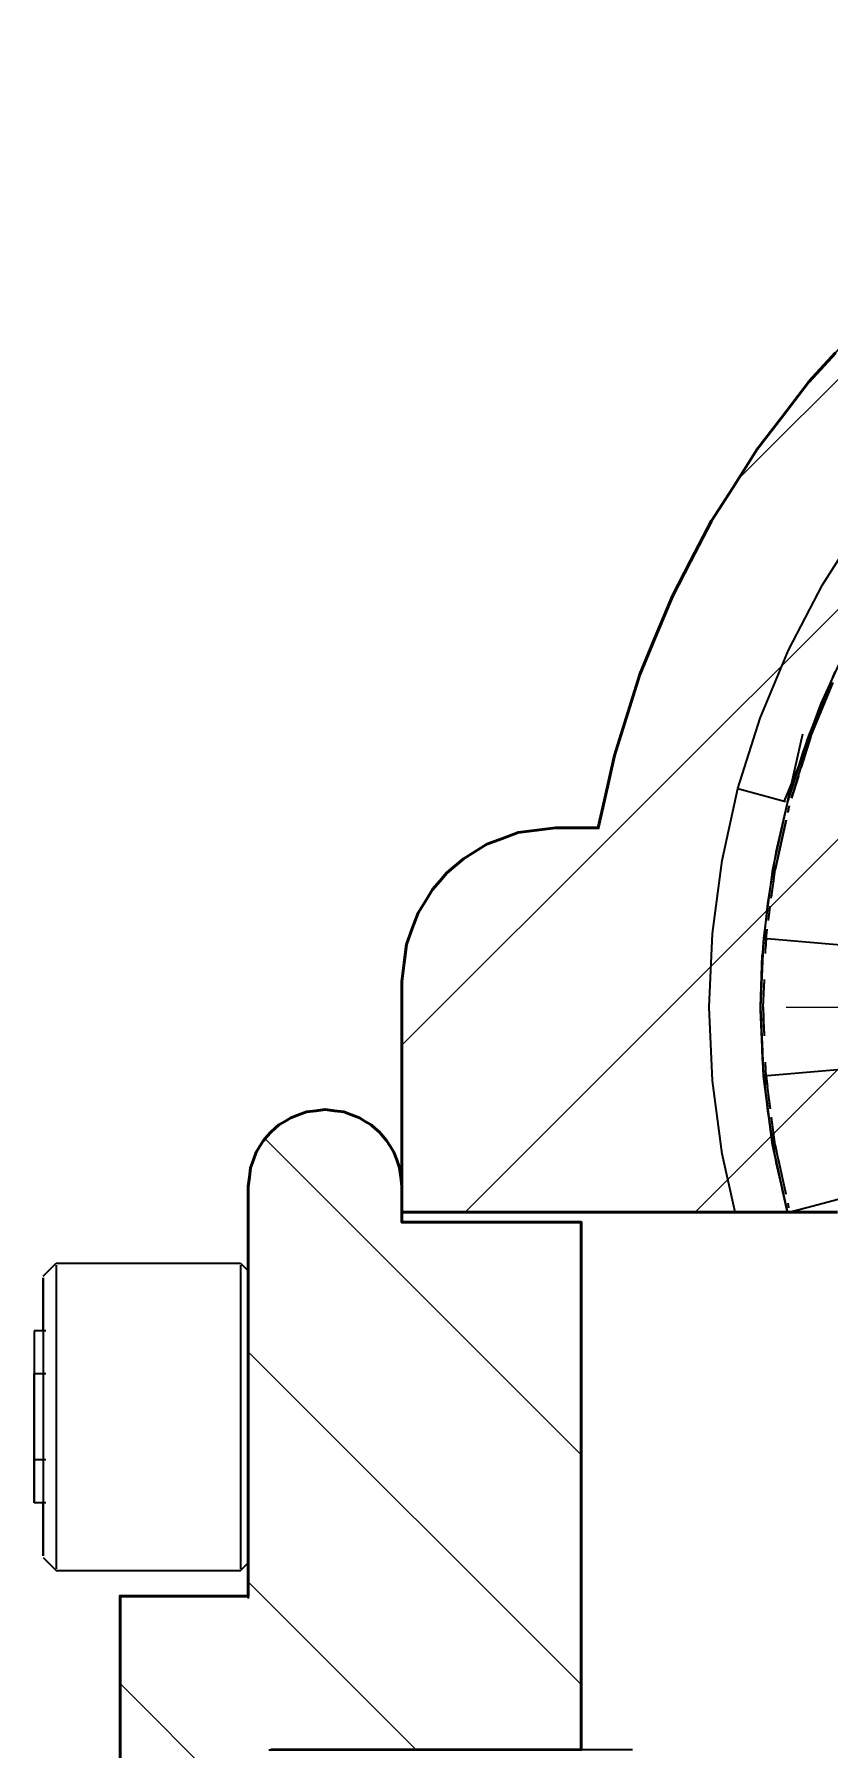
# Model space of a CAD drawing. Header units: millimetres. Extents: x 0 to 420, y 0 to 297.
# Drawn here: x 336.32 to 351.85, y 213 to 246.5 of the extents above; entities that cross this region are included whole.
import ezdxf

# ---------------------------------------------------------------- set-up
doc = ezdxf.new("R2010")
doc.units = ezdxf.units.MM
doc.header["$LTSCALE"] = 6
doc.linetypes.add('CENTER', pattern=[5.08, 3.175, -0.635, 0.635, -0.635])
for name, color, linetype, lineweight in [('CENTRO', 7, 'CENTER', 18), ('CORTE', 7, 'Continuous', 50), ('HACHURA', 8, 'Continuous', 13), ('VISIVEL', 7, 'Continuous', 35)]:
    doc.layers.add(name, color=color, linetype=linetype, lineweight=lineweight)

msp = doc.modelspace()

# ---------------------------------------------------------------- hatches: boundary and pattern name
at = {"layer": 'HACHURA'}
h = msp.add_hatch(dxfattribs=at)
h.set_pattern_fill('ANSI31')
h.paths.add_polyline_path([(366.7755, 160), (390.75, 160), (390.871, 160.015), (390.9925, 160.03), (391.095, 160.0675), (391.197, 160.1055), (391.2735, 160.153), (391.35, 160.2), (391.4035, 160.2465), (391.457, 160.293), (391.5035, 160.3465), (391.55, 160.4), (391.597, 160.4765), (391.6445, 160.553), (391.6825, 160.655), (391.72, 160.7575), (391.735, 160.8785), (391.75, 161), (391.75, 162.4995), (391.75, 164), (391.735, 164.121), (391.72, 164.2425), (391.6825, 164.345), (391.6445, 164.447), (391.597, 164.5235), (391.55, 164.6), (391.5035, 164.6535), (391.457, 164.707), (391.4035, 164.7535), (391.35, 164.8), (391.2735, 164.847), (391.197, 164.8945), (391.095, 164.9325), (390.9925, 164.97), (390.8715, 164.985), (390.75, 165), (390.7395, 165), (390.7265, 165), (390.7605, 165.0395), (390.9, 165.2), (391.0415, 165.429), (391.1835, 165.6585), (391.297, 165.9655), (391.4105, 166.2725), (391.455, 166.636), (391.5, 167), (391.5, 168.891), (391.5, 169.0575), (391.5, 169.3405), (391.5, 169.421), (391.5, 175.0465), (391.5, 175.081), (391.5, 175.1945), (391.5, 175.49), (391.5, 175.532), (391.5, 175.8455), (391.5, 175.9325), (391.5, 175.9685), (391.5, 175.9995), (393.9855, 176.0005), (394, 176.0005), (394, 176.053), (394, 183.0005), (391.572, 183.0005), (391.1, 183.0005), (391.1, 179.0305), (391.1, 179.0005), (391.039, 179.0005), (381, 179.0005), (381, 178.8705), (381, 170.052), (381, 170.0005), (380.8875, 170.0005), (352, 170.0005), (352, 168.5005), (351.968, 168.5005), (343.5, 168.5005), (343.5, 168.3015), (343.5, 168.288), (343.5, 167.857), (343.5, 167), (343.545, 166.6365), (343.5895, 166.2725), (343.6795, 166.0285), (343.6905, 166), (343.703, 165.9655), (343.7035, 165.964), (343.7055, 165.959), (343.8165, 165.6585), (343.829, 165.638), (343.9585, 165.429), (344.0875, 165.2205), (344.0975, 165.2035), (344.2335, 165.046), (344.2395, 165.0395), (344.2735, 165), (343.292, 165), (341.25, 165), (341.129, 164.985), (341.0075, 164.97), (340.905, 164.9325), (340.803, 164.8945), (340.7265, 164.847), (340.65, 164.8), (340.5965, 164.7535), (340.543, 164.707), (340.4965, 164.6535), (340.45, 164.6), (340.403, 164.5235), (340.3555, 164.447), (340.3175, 164.345), (340.28, 164.2425), (340.265, 164.1215), (340.25, 164), (340.25, 162.5005), (340.25, 161), (340.265, 160.879), (340.28, 160.7575), (340.3175, 160.655), (340.3555, 160.553), (340.403, 160.4765), (340.45, 160.4), (340.4965, 160.3465), (340.543, 160.293), (340.5965, 160.2465), (340.65, 160.2), (340.7265, 160.153), (340.803, 160.1055), (340.905, 160.0675), (341.0075, 160.03), (341.1285, 160.015), (341.25, 160), (345.3165, 160), (365.994, 160)])
h.paths.add_polyline_path([(346.5, 231), (346.925, 231), (347.333, 231), (347.454, 231.546), (347.6475, 232.4175), (347.8775, 233.147), (348.146, 233.9985), (348.4385, 234.705), (348.78, 235.5295), (349.1335, 236.208), (349.5455, 237), (349.9565, 237.645), (350.436, 238.398), (350.9015, 239.0045), (351.445, 239.713), (351.962, 240.277), (352.565, 240.935), (353.129, 241.4515), (353.787, 242.055), (354.394, 242.5205), (355.102, 243.064), (355.747, 243.475), (356.5, 243.9545), (357.1785, 244.3075), (357.9705, 244.72), (358.677, 245.0125), (359.5015, 245.354), (360.231, 245.584), (361.0825, 245.8525), (361.829, 246.018), (362.7005, 246.2115), (363.459, 246.311), (364.344, 246.4275), (365.108, 246.461), (366, 246.5), (366.764, 246.4665), (367.656, 246.4275), (368.414, 246.328), (369.2995, 246.2115), (370.046, 246.046), (370.9175, 245.8525), (371.647, 245.6225), (372.4985, 245.354), (373.205, 245.0615), (374.0295, 244.72), (374.708, 244.3665), (375.5, 243.9545), (376.145, 243.5435), (376.898, 243.064), (377.5045, 242.5985), (378.213, 242.055), (378.777, 241.538), (379.435, 240.935), (379.9515, 240.371), (380.555, 239.713), (381.0205, 239.106), (381.564, 238.398), (381.975, 237.753), (382.4545, 237), (382.8075, 236.3215), (383.22, 235.5295), (383.5125, 234.823), (383.854, 233.9985), (384.084, 233.269), (384.3525, 232.4175), (384.518, 231.671), (384.667, 231), (386.3905, 231), (388.5, 231), (388.864, 230.955), (389.2275, 230.9105), (389.5345, 230.797), (389.8415, 230.6835), (390.071, 230.5415), (390.3, 230.4), (390.4605, 230.2605), (390.6215, 230.1215), (390.7605, 229.9605), (390.9, 229.8), (391.0415, 229.571), (391.1835, 229.3415), (391.297, 229.0345), (391.4105, 228.7275), (391.455, 228.3635), (391.5, 228), (391.5, 221.192), (391.5, 219.6965), (391.5, 219.612), (391.5, 219.5875), (391.5, 218.5305), (391.5, 218.2435), (391.5, 216.9535), (391.5, 216.597), (391.5, 216.0005), (393.927, 215.9995), (394, 215.9995), (394, 215.9485), (394, 209.0005), (393.6085, 208.9995), (391.1, 208.9995), (391.1, 212.9705), (391.1, 212.9995), (389.8715, 212.9995), (381, 212.9995), (381, 221.949), (381, 221.9995), (380.9805, 221.9995), (377.7365, 221.9995), (376.6525, 221.9995), (376.8755, 222.4285), (377.076, 222.9125), (377.2765, 223.396), (377.434, 223.895), (377.591, 224.394), (377.7045, 224.9055), (377.8175, 225.416), (377.886, 225.9355), (377.9545, 226.454), (377.977, 226.9775), (378, 227.5), (377.977, 228.023), (377.9545, 228.546), (377.886, 229.065), (377.8175, 229.584), (377.7045, 230.095), (377.591, 230.606), (377.4335, 231.105), (377.2765, 231.604), (377.076, 232.088), (376.8755, 232.5715), (376.634, 233.036), (376.3925, 233.5), (376.111, 233.9415), (375.83, 234.383), (375.511, 234.7985), (375.1925, 235.2135), (374.839, 235.5995), (374.4855, 235.9855), (374.099, 236.339), (373.7135, 236.6925), (373.298, 237.0115), (372.883, 237.33), (372.4415, 237.611), (372, 237.8925), (371.5355, 238.134), (371.0715, 238.3755), (370.5875, 238.576), (370.104, 238.7765), (369.605, 238.934), (369.106, 239.091), (368.5945, 239.2045), (368.084, 239.3175), (367.5645, 239.386), (367.046, 239.4545), (366.5225, 239.477), (366, 239.5), (365.477, 239.477), (364.954, 239.4545), (364.435, 239.386), (363.916, 239.3175), (363.405, 239.2045), (362.894, 239.091), (362.395, 238.9335), (361.896, 238.7765), (361.412, 238.576), (360.9285, 238.3755), (360.464, 238.134), (360, 237.8925), (359.5585, 237.611), (359.117, 237.33), (358.7015, 237.011), (358.2865, 236.6925), (357.9005, 236.339), (357.5145, 235.9855), (357.161, 235.599), (356.8075, 235.2135), (356.4885, 234.798), (356.17, 234.383), (355.889, 233.9415), (355.6075, 233.5), (355.366, 233.0355), (355.1245, 232.5715), (354.924, 232.0875), (354.7235, 231.604), (354.566, 231.105), (354.409, 230.606), (354.2955, 230.0945), (354.1825, 229.584), (354.114, 229.0645), (354.0455, 228.546), (354.023, 228.0225), (354, 227.5), (354.023, 226.977), (354.0455, 226.454), (354.114, 225.935), (354.1825, 225.416), (354.2955, 224.905), (354.409, 224.394), (354.5665, 223.895), (354.7235, 223.396), (354.924, 222.912), (355.1245, 222.4285), (355.347, 222.0005), (355.0325, 221.9995), (352, 221.9995), (352, 223.495), (351.4575, 223.4995), (343.5, 223.4995), (343.5, 223.6505), (343.5, 223.712), (343.5, 223.767), (343.5, 224.143), (343.5, 225.596), (343.5, 225.741), (343.5, 226.9585), (343.5, 226.978), (343.5, 228), (343.545, 228.364), (343.5895, 228.7275), (343.703, 229.0345), (343.8165, 229.3415), (343.9585, 229.571), (344.1, 229.8), (344.2395, 229.9605), (344.3785, 230.1215), (344.5395, 230.2605), (344.7, 230.4), (344.929, 230.5415), (345.1585, 230.6835), (345.4655, 230.797), (345.7725, 230.9105), (346.1365, 230.955)])
h = msp.add_hatch(dxfattribs=at)
h.set_pattern_fill('ANSI31', angle=90)
h.paths.add_polyline_path([(340.5, 216.1545), (340.5, 216.155), (340.5, 216.197), (340.5, 216.412), (340.5, 216.468), (340.5, 216.643), (340.5, 216.88), (340.5, 216.9535), (340.5, 224), (340.5225, 224.182), (340.545, 224.364), (340.6015, 224.5175), (340.6585, 224.671), (340.729, 224.7855), (340.8, 224.9), (340.8695, 224.9805), (340.9395, 225.0605), (341.0195, 225.1305), (341.1, 225.2), (341.2145, 225.271), (341.329, 225.3415), (341.4825, 225.3985), (341.636, 225.455), (341.818, 225.4775), (342, 225.5), (342.182, 225.4775), (342.364, 225.455), (342.5175, 225.3985), (342.671, 225.3415), (342.7855, 225.271), (342.9, 225.2), (342.9805, 225.1305), (343.0605, 225.0605), (343.1305, 224.9805), (343.2, 224.9), (343.271, 224.7855), (343.3415, 224.671), (343.3985, 224.5175), (343.455, 224.364), (343.4775, 224.182), (343.5, 224), (343.5, 223.938), (343.5, 223.876), (343.5, 223.3205), (343.5, 223.3005), (346.8125, 223.2995), (347, 223.2995), (347, 223.2415), (347, 213.0005), (340.9435, 212.9995), (340.9, 212.9995), (340.9, 212.9705), (340.9, 209.0005), (340.7435, 208.9995), (338, 208.9995), (338, 215.9485), (338, 215.9995), (338.0135, 215.9995), (340.5, 215.9995)])
h.paths.add_polyline_path([(340.5, 176.0005), (338.134, 176.0005), (338, 176.0005), (338, 176.053), (338, 183.0005), (338.237, 183.0005), (340.9, 183.0005), (340.9, 179.0305), (340.9, 179.0005), (341.0775, 179.0005), (347, 179.0005), (347, 178.8705), (347, 168.7595), (347, 168.7005), (346.9865, 168.7005), (343.5, 168.7005), (343.5, 168.6565), (343.5, 168.4895), (343.5, 168.084), (343.5, 168.062), (343.5, 168), (343.4775, 167.818), (343.455, 167.636), (343.3985, 167.4825), (343.3415, 167.329), (343.271, 167.2145), (343.2, 167.1), (343.1305, 167.0195), (343.0605, 166.9395), (342.9805, 166.8695), (342.9, 166.8), (342.7855, 166.729), (342.671, 166.6585), (342.5175, 166.6015), (342.364, 166.545), (342.182, 166.5225), (342, 166.5), (341.818, 166.5225), (341.636, 166.545), (341.4825, 166.6015), (341.329, 166.6585), (341.2145, 166.729), (341.1, 166.8), (341.0195, 166.8695), (340.9395, 166.9395), (340.8695, 167.0195), (340.8, 167.1), (340.729, 167.2145), (340.6585, 167.329), (340.6015, 167.4825), (340.545, 167.636), (340.5225, 167.818), (340.5, 168), (340.5, 168.891), (340.5, 168.9075), (340.5, 170.808), (340.5, 170.8475), (340.5, 170.8595), (340.5, 172.3035), (340.5, 172.4775), (340.5, 174.369), (340.5, 175.0465), (340.5, 175.2165), (340.5, 175.8395), (340.5, 175.8455)])

# ---------------------------------------------------------------- linework, layer by layer
at = {"layer": 'CENTRO'}
msp.add_line((351, 227.5), (381, 227.5), dxfattribs=at)
at = {"layer": 'CORTE'}
for points in [[(352, 223.495), (351.4575, 223.4995), (343.5, 223.4995), (343.5, 223.6505), (343.5, 223.712), (343.5, 223.767), (343.5, 224.143), (343.5, 225.596), (343.5, 225.741), (343.5, 226.9585), (343.5, 226.978), (343.5, 228), (343.545, 228.364), (343.5895, 228.7275), (343.703, 229.0345), (343.8165, 229.3415), (343.9585, 229.571), (344.1, 229.8), (344.2395, 229.9605), (344.3785, 230.1215), (344.5395, 230.2605), (344.7, 230.4), (344.929, 230.5415), (345.1585, 230.6835), (345.4655, 230.797), (345.7725, 230.9105), (346.1365, 230.955), (346.5, 231), (346.925, 231), (347.333, 231), (347.454, 231.546), (347.6475, 232.4175), (347.8775, 233.147), (348.146, 233.9985), (348.4385, 234.705), (348.78, 235.5295), (349.1335, 236.208), (349.5455, 237), (349.9565, 237.645), (350.436, 238.398), (350.9015, 239.0045), (351.445, 239.713), (351.962, 240.277)], [(338, 208.9995), (338, 215.9485), (338, 215.9995), (338.0135, 215.9995), (340.5, 215.9995), (340.5, 216.1545), (340.5, 216.155), (340.5, 216.197), (340.5, 216.412), (340.5, 216.468), (340.5, 216.643), (340.5, 216.88), (340.5, 216.9535), (340.5, 224), (340.5225, 224.182), (340.545, 224.364), (340.6015, 224.5175), (340.6585, 224.671), (340.729, 224.7855), (340.8, 224.9), (340.8695, 224.9805), (340.9395, 225.0605), (341.0195, 225.1305), (341.1, 225.2), (341.2145, 225.271), (341.329, 225.3415), (341.4825, 225.3985), (341.636, 225.455), (341.818, 225.4775), (342, 225.5), (342.182, 225.4775), (342.364, 225.455), (342.5175, 225.3985), (342.671, 225.3415), (342.7855, 225.271), (342.9, 225.2), (342.9805, 225.1305), (343.0605, 225.0605), (343.1305, 224.9805), (343.2, 224.9), (343.271, 224.7855), (343.3415, 224.671), (343.3985, 224.5175), (343.455, 224.364), (343.4775, 224.182), (343.5, 224), (343.5, 223.938), (343.5, 223.876), (343.5, 223.3205), (343.5, 223.3005), (346.8125, 223.2995), (347, 223.2995), (347, 223.2415), (347, 213.0005), (340.9435, 212.9995)]]:
    msp.add_lwpolyline(points, dxfattribs=at)
at = {"layer": 'VISIVEL'}
for p, q in [((352.565, 240.935), (351.445, 239.715)), ((351.445, 239.715), (350.435, 238.4)), ((350.435, 238.4), (349.545, 237)), ((349.545, 237), (348.78, 235.53)), ((351.71, 235.75), (352.485, 236.965)), ((348.78, 235.53), (348.145, 234)), ((351.045, 234.475), (351.71, 235.75)), ((350.495, 233.145), (351.045, 234.475)), ((352.1, 234.355), (351.68, 233.43)), ((352.1, 234.355), (351.68, 233.43)), ((348.145, 234), (347.645, 232.42)), ((351.95, 234.05), (351.435, 232.8)), ((351.95, 234.05), (351.435, 232.8)), ((351.93, 234), (351.435, 232.8)), ((351.48, 232.785), (351.92, 233.84)), ((351.48, 232.785), (351.79, 233.53)), ((351.48, 232.785), (351.79, 233.53)), ((351.68, 233.43), (351.325, 232.48)), ((351.68, 233.43), (351.325, 232.48)), ((350.06, 231.77), (350.495, 233.145)), ((351.03, 231.51), (351.325, 232.84)), ((351.48, 232.785), (350.96, 231.53)), ((351.435, 232.8), (351.03, 231.51)), ((351.435, 232.8), (351.03, 231.51)), ((351.42, 232.75), (351.03, 231.51)), ((351.105, 231.58), (351.42, 232.585)), ((351.435, 232.8), (351.17, 231.97)), ((351.295, 232.185), (351.48, 232.785)), ((351.48, 232.785), (351.295, 232.185)), ((351.48, 232.785), (351.42, 232.585)), ((347.645, 232.42), (347.33, 230.98)), ((351.325, 232.48), (351.03, 231.51)), ((351.325, 232.48), (351.03, 231.51)), ((351.03, 231.51), (351.17, 231.97)), ((351.105, 231.585), (351.24, 232.015)), ((351.24, 232.015), (351.105, 231.585)), ((349.75, 230.365), (350.06, 231.77)), ((350.06, 231.77), (350.99, 231.52)), ((351.03, 231.51), (350.735, 230.19)), ((351.03, 231.51), (350.735, 230.19)), ((351.03, 231.51), (350.8, 230.525)), ((351.03, 231.51), (350.8, 230.525)), ((351.03, 231.51), (350.84, 230.66)), ((351.015, 231.46), (350.735, 230.19)), ((351.06, 231.43), (351.03, 231.295)), ((351.055, 231.41), (351.04, 231.325)), ((351.04, 231.325), (351.055, 231.41)), ((345.77, 230.91), (346.135, 230.955)), ((347.335, 231), (346.965, 231)), ((351, 231.15), (350.785, 230.185)), ((350.785, 230.185), (351, 231.15)), ((350.785, 230.185), (350.995, 231.125)), ((344.7, 230.4), (344.93, 230.54)), ((345.16, 230.685), (345.42, 230.78)), ((350.8, 230.525), (350.635, 229.525)), ((350.8, 230.525), (350.635, 229.525)), ((350.84, 230.66), (350.735, 230.19)), ((344.38, 230.12), (344.505, 230.235)), ((349.565, 228.94), (349.75, 230.365)), ((350.735, 230.19), (350.56, 228.85)), ((350.735, 230.19), (350.56, 228.85)), ((350.715, 229.65), (350.785, 230.185)), ((350.715, 229.65), (350.785, 230.185)), ((344.1, 229.8), (344.21, 229.93)), ((350.73, 230.14), (350.56, 228.85)), ((350.71, 229.63), (350.76, 229.975)), ((343.815, 229.34), (343.96, 229.57)), ((350.635, 229.525), (350.535, 228.515)), ((350.635, 229.525), (350.535, 228.515)), ((350.655, 229.205), (350.69, 229.47)), ((350.655, 229.205), (350.69, 229.47)), ((350.655, 229.195), (350.69, 229.455)), ((343.59, 228.73), (343.685, 228.99)), ((349.5, 227.5), (349.565, 228.94)), ((350.56, 228.85), (350.5, 227.5)), ((350.56, 228.85), (350.5, 227.5)), ((350.56, 228.85), (351.84, 228.74)), ((350.595, 228.575), (350.61, 228.845)), ((350.595, 228.575), (350.61, 228.845)), ((350.61, 228.845), (350.6, 228.64)), ((350.61, 228.845), (350.63, 229.025)), ((350.61, 228.845), (350.63, 229.025)), ((350.61, 228.845), (350.63, 229.02)), ((350.555, 228.795), (350.5, 227.5)), ((350.5, 227.5), (350.535, 228.515)), ((350.5, 227.5), (350.535, 228.515)), ((350.595, 228.55), (350.6, 228.64)), ((351.84, 228.74), (352.535, 228.68)), ((343.5, 228), (343.545, 228.365)), ((350.55, 227.5), (350.575, 228.04)), ((350.55, 227.5), (350.575, 228.04)), ((350.55, 227.5), (350.575, 228.025)), ((349.565, 226.06), (349.5, 227.5)), ((350.5, 227.5), (350.535, 226.485)), ((350.5, 227.5), (350.535, 226.485)), ((350.5, 227.5), (350.56, 226.15)), ((350.5, 227.5), (350.54, 226.63)), ((350.56, 226.15), (350.5, 227.5)), ((350.575, 226.96), (350.55, 227.5)), ((350.575, 226.96), (350.55, 227.5)), ((350.55, 227.5), (350.56, 227.295)), ((350.56, 226.15), (350.5, 227.445)), ((350.575, 226.94), (350.56, 227.295)), ((350.535, 226.485), (350.635, 225.475)), ((350.535, 226.485), (350.635, 225.475)), ((350.535, 226.485), (350.635, 225.475)), ((350.56, 226.15), (350.54, 226.63)), ((350.945, 226.185), (350.56, 226.15)), ((350.735, 224.81), (350.56, 226.15)), ((350.56, 226.15), (350.735, 224.81)), ((350.61, 226.155), (350.595, 226.425)), ((350.61, 226.155), (350.595, 226.425)), ((350.61, 226.155), (350.595, 226.415)), ((350.63, 225.975), (350.61, 226.155)), ((350.63, 225.975), (350.61, 226.155)), ((350.61, 226.155), (350.635, 225.95)), ((352.535, 226.32), (350.945, 226.185)), ((349.75, 224.635), (349.565, 226.06)), ((350.565, 226.095), (350.735, 224.81)), ((350.695, 225.515), (350.635, 225.95)), ((350.69, 225.53), (350.655, 225.795)), ((350.69, 225.53), (350.655, 225.795)), ((341.82, 225.48), (341.635, 225.455)), ((342.18, 225.48), (342, 225.5)), ((343.5, 225.57), (343.5, 224.17)), ((343.5, 225.51), (343.5, 224.125)), ((350.635, 225.475), (350.8, 224.475)), ((350.635, 225.475), (350.8, 224.475)), ((341.175, 225.245), (341.1, 225.2)), ((341.485, 225.4), (341.33, 225.34)), ((342.365, 225.455), (342.515, 225.4)), ((342.745, 225.295), (342.67, 225.34)), ((350.785, 224.815), (350.715, 225.35)), ((350.785, 224.815), (350.715, 225.35)), ((350.785, 224.815), (350.715, 225.34)), ((343.2, 224.9), (343.245, 224.825)), ((350.735, 224.81), (350.925, 223.955)), ((351.03, 223.49), (350.735, 224.81)), ((350.735, 224.81), (351.03, 223.49)), ((351, 223.85), (350.785, 224.815)), ((351, 223.85), (350.785, 224.815)), ((350.785, 224.815), (350.815, 224.68)), ((340.6, 224.515), (340.545, 224.365)), ((340.705, 224.745), (340.66, 224.67)), ((343.4, 224.515), (343.34, 224.67)), ((350.005, 223.495), (349.75, 224.635)), ((350.745, 224.755), (351.03, 223.49)), ((350.8, 224.475), (351.03, 223.49)), ((350.8, 224.475), (351.03, 223.49)), ((351, 223.845), (350.85, 224.53)), ((340.5, 224), (340.52, 224.18)), ((343.48, 224.18), (343.455, 224.365)), ((340.5, 224), (340.5, 220.625)), ((340.5, 224), (340.5, 216.015)), ((351.03, 223.49), (350.925, 223.955)), ((351.405, 223.59), (352.945, 224)), ((343.5, 223.5), (352, 223.5)), ((343.5, 223.5), (343.5, 223.4)), ((343.5, 223.395), (343.5, 223.485)), ((351.03, 223.49), (351.405, 223.59)), ((351.055, 223.59), (351.04, 223.675)), ((351.055, 223.59), (351.04, 223.675)), ((351.055, 223.585), (351.04, 223.675)), ((343.5, 223.315), (343.5, 223.395)), ((347, 223.3), (343.5, 223.3)), ((347, 223.195), (347, 223.3)), ((347, 222.885), (347, 223.195)), ((347, 222.37), (347, 222.885)), ((336.5, 222.25), (336.75, 222.5)), ((336.75, 222.5), (340.35, 222.5)), ((336.75, 222.465), (336.75, 222.355)), ((340.35, 222.5), (340.5, 222.35)), ((340.35, 222.465), (340.35, 222.355)), ((336.5, 222.215), (336.5, 222.115)), ((336.5, 222.115), (336.5, 222.215)), ((336.5, 222.115), (336.5, 221.95)), ((336.5, 221.95), (336.5, 222.115)), ((336.75, 222.355), (336.75, 222.175)), ((336.75, 222.175), (336.75, 221.925)), ((340.35, 222.355), (340.35, 222.175)), ((340.35, 222.175), (340.35, 221.925)), ((340.5, 222.315), (340.5, 222.21)), ((340.5, 222.21), (340.5, 222.04)), ((347, 221.655), (347, 222.37)), ((336.5, 221.95), (336.5, 221.725)), ((336.5, 221.725), (336.5, 221.95)), ((336.75, 221.925), (336.75, 221.62)), ((340.35, 221.925), (340.35, 221.62)), ((340.5, 222.04), (340.5, 221.805)), ((340.5, 221.805), (340.5, 221.515)), ((336.5, 221.725), (336.5, 221.445)), ((336.5, 221.445), (336.5, 221.725)), ((336.5, 221.445), (336.5, 221.115)), ((336.5, 221.2), (336.5, 221.445)), ((336.75, 221.62), (336.75, 221.265)), ((340.35, 221.62), (340.35, 221.265)), ((340.5, 221.515), (340.5, 221.175)), ((347, 220.74), (347, 221.655)), ((336.55, 221.18), (336.325, 221.18)), ((336.325, 221.18), (336.325, 220.34)), ((336.325, 221.18), (336.325, 220.34)), ((336.5, 221.115), (336.5, 220.75)), ((336.75, 221.265), (336.75, 220.86)), ((340.35, 221.265), (340.35, 220.86)), ((340.5, 221.175), (340.5, 220.795)), ((336.75, 220.86), (336.75, 220.425)), ((340.35, 220.86), (340.35, 220.425)), ((340.5, 220.795), (340.5, 220.38)), ((336.5, 220.75), (336.5, 220.35)), ((340.5, 220.625), (340.5, 218.45)), ((347, 219.64), (347, 220.74)), ((336.55, 220.34), (336.325, 220.34)), ((336.325, 220.34), (336.325, 218.66)), ((336.325, 218.66), (336.325, 220.34)), ((336.5, 220.35), (336.5, 219.93)), ((336.75, 220.425), (336.75, 219.97)), ((340.35, 220.425), (340.35, 219.97)), ((340.5, 220.38), (340.5, 219.945)), ((336.5, 219.93), (336.5, 219.5)), ((336.75, 219.97), (336.75, 219.5)), ((340.35, 219.97), (340.35, 219.5)), ((340.5, 219.945), (340.5, 219.5)), ((336.5, 219.5), (336.5, 219.07)), ((336.75, 219.5), (336.75, 219.03)), ((340.35, 219.5), (340.35, 219.03)), ((340.5, 219.5), (340.5, 219.055)), ((347, 218.365), (347, 219.64)), ((336.5, 219.07), (336.5, 218.65)), ((336.75, 219.03), (336.75, 218.575)), ((340.35, 219.03), (340.35, 218.575)), ((340.5, 219.055), (340.5, 218.62)), ((336.55, 218.66), (336.325, 218.66)), ((336.325, 218.66), (336.325, 217.82)), ((336.325, 217.82), (336.325, 218.66)), ((336.5, 218.65), (336.5, 218.25)), ((336.75, 218.575), (336.75, 218.14)), ((340.35, 218.575), (340.35, 218.14)), ((340.5, 218.62), (340.5, 218.205)), ((340.5, 218.45), (340.5, 217.02)), ((336.5, 218.25), (336.5, 217.885)), ((336.75, 218.14), (336.75, 217.735)), ((340.35, 218.14), (340.35, 217.735)), ((340.5, 218.205), (340.5, 217.825)), ((347, 216.915), (347, 218.365)), ((336.55, 217.82), (336.325, 217.82)), ((336.5, 217.885), (336.5, 217.555)), ((336.5, 217.555), (336.5, 217.8)), ((340.5, 217.825), (340.5, 217.485)), ((336.5, 217.555), (336.5, 217.275)), ((336.5, 217.275), (336.5, 217.555)), ((336.75, 217.735), (336.75, 217.38)), ((340.35, 217.735), (340.35, 217.38)), ((340.5, 217.485), (340.5, 217.195)), ((336.5, 217.275), (336.5, 217.05)), ((336.5, 217.05), (336.5, 217.275)), ((336.75, 217.38), (336.75, 217.075)), ((340.35, 217.38), (340.35, 217.075)), ((340.5, 217.195), (340.5, 216.96)), ((336.5, 217.05), (336.5, 216.885)), ((336.5, 216.885), (336.5, 217.05)), ((336.5, 216.885), (336.5, 216.785)), ((336.5, 216.785), (336.5, 216.885)), ((336.5, 216.75), (336.75, 216.5)), ((336.75, 217.075), (336.75, 216.825)), ((336.75, 216.825), (336.75, 216.645)), ((340.35, 217.075), (340.35, 216.825)), ((340.35, 216.825), (340.35, 216.645)), ((340.5, 217.02), (340.5, 215.95)), ((340.5, 216.96), (340.5, 216.79)), ((340.5, 216.79), (340.5, 216.685)), ((347, 215.305), (347, 216.915)), ((336.75, 216.645), (336.75, 216.535)), ((336.75, 216.5), (340.35, 216.5)), ((340.35, 216.5), (340.5, 216.65)), ((340.35, 216.645), (340.35, 216.535)), ((338, 216), (340.5, 216)), ((338, 216), (338, 215.925)), ((338, 215.925), (338, 215.695)), ((338, 215.695), (338, 215.32)), ((338, 215.32), (338, 214.795)), ((347, 213.55), (347, 215.305)), ((338, 214.795), (338, 214.125)), ((338, 214.125), (338, 213.32)), ((347, 213.01), (347, 213.55)), ((338, 213.32), (338, 212.385)), ((340.9, 213), (347, 213)), ((348, 213), (341, 213))]:
    msp.add_line(p, q, dxfattribs=at)

doc.saveas('drawing.dxf')
